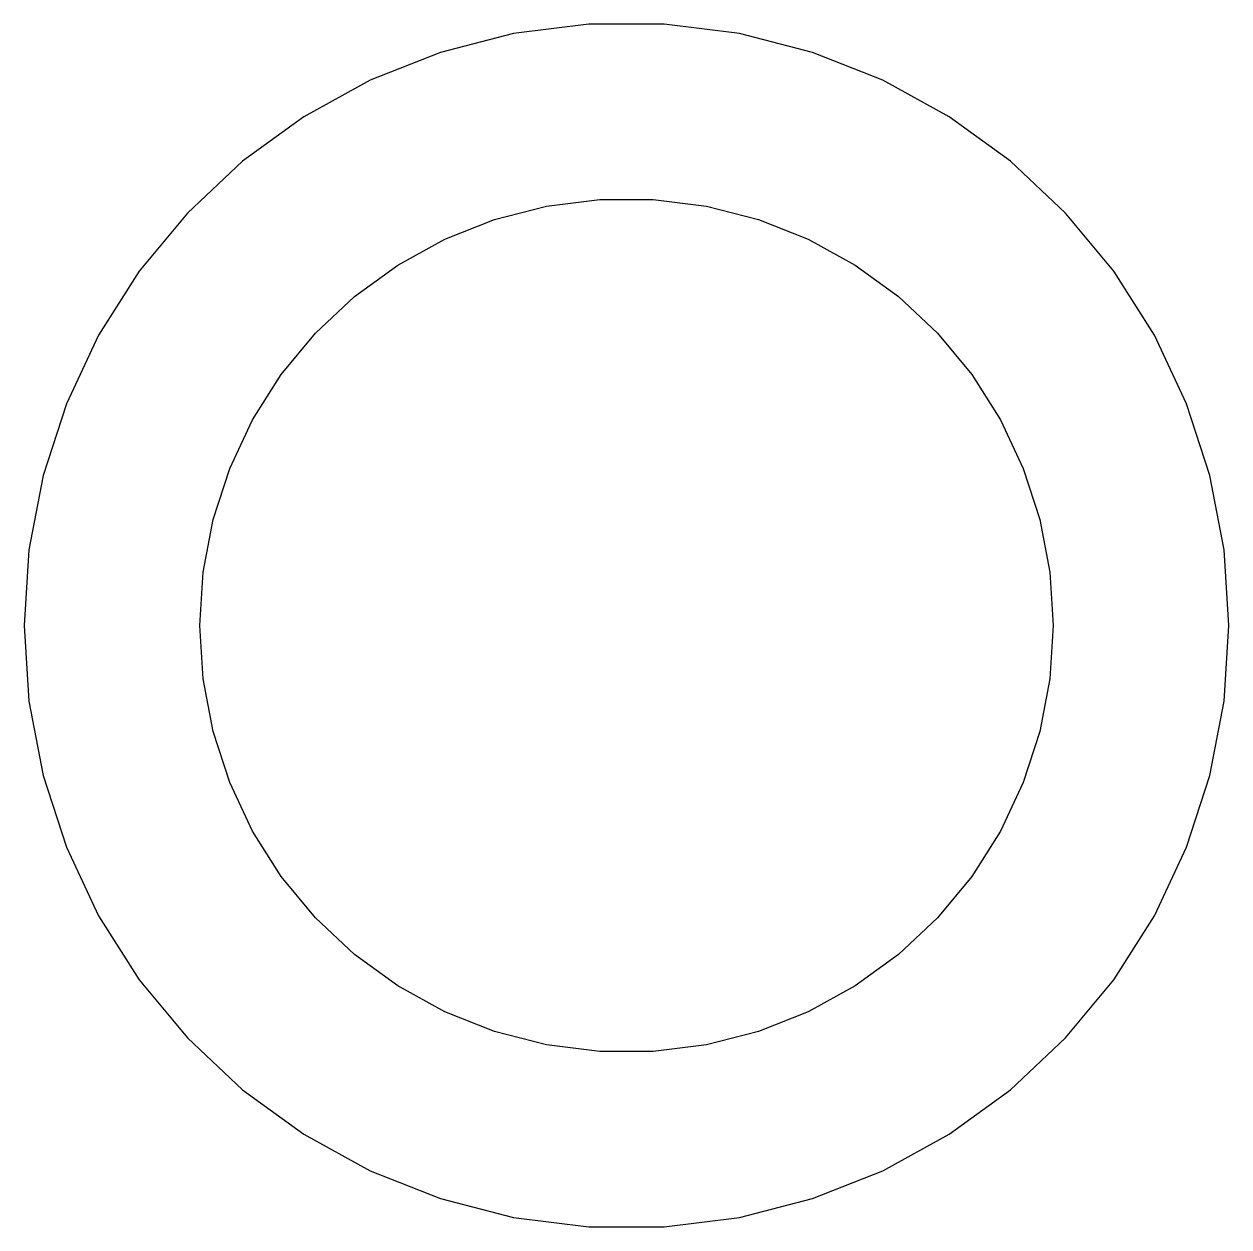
# Model space of a CAD drawing. Header units: metres. Extents: x -12 to 12, y -12 to 12.
import ezdxf

# ---------------------------------------------------------------- set-up
doc = ezdxf.new("R2010")
doc.units = ezdxf.units.M

msp = doc.modelspace()

# ---------------------------------------------------------------- linework, layer by layer
for p, q in [((-2.24857, 11.7874), (-3.70819, 11.4127)), ((-0.753479, 11.9763), (-2.24857, 11.7874)), ((0.753479, 11.9763), (-0.753479, 11.9763)), ((2.24857, 11.7874), (0.753479, 11.9763)), ((3.70819, 11.4127), (2.24857, 11.7874)), ((-3.70819, 11.4127), (-5.10934, 10.8579)), ((5.10934, 10.8579), (3.70819, 11.4127)), ((-5.10934, 10.8579), (-6.42992, 10.1319)), ((6.42992, 10.1319), (5.10934, 10.8579)), ((-6.42992, 10.1319), (-7.64908, 9.24615)), ((7.64908, 9.24615), (6.42992, 10.1319)), ((-7.64908, 9.24615), (-8.74762, 8.21455)), ((8.74762, 8.21455), (7.64908, 9.24615)), ((-1.59273, 8.34944), (-0.533707, 8.48322)), ((-0.533707, 8.48322), (0.533707, 8.48322)), ((0.533707, 8.48322), (1.59273, 8.34944)), ((-8.74762, 8.21455), (-9.70819, 7.05342)), ((-2.62663, 8.08397), (-1.59273, 8.34944)), ((1.59273, 8.34944), (2.62663, 8.08397)), ((9.70819, 7.05342), (8.74762, 8.21455)), ((-3.61911, 7.69102), (-2.62663, 8.08397)), ((2.62663, 8.08397), (3.61911, 7.69102)), ((-4.55452, 7.17677), (-3.61911, 7.69102)), ((3.61911, 7.69102), (4.55452, 7.17677)), ((-9.70819, 7.05342), (-10.5157, 5.78104)), ((-5.41809, 6.54936), (-4.55452, 7.17677)), ((4.55452, 7.17677), (5.41809, 6.54936)), ((10.5157, 5.78104), (9.70819, 7.05342)), ((-6.19623, 5.81865), (-5.41809, 6.54936)), ((5.41809, 6.54936), (6.19623, 5.81865)), ((-10.5157, 5.78104), (-11.1573, 4.41748)), ((-6.87663, 4.99617), (-6.19623, 5.81865)), ((6.19623, 5.81865), (6.87663, 4.99617)), ((11.1573, 4.41748), (10.5157, 5.78104)), ((-7.44859, 4.09489), (-6.87663, 4.99617)), ((6.87663, 4.99617), (7.44859, 4.09489)), ((-11.1573, 4.41748), (-11.623, 2.98427)), ((11.623, 2.98427), (11.1573, 4.41748)), ((-7.90309, 3.12904), (-7.44859, 4.09489)), ((7.44859, 4.09489), (7.90309, 3.12904)), ((-8.23296, 2.11386), (-7.90309, 3.12904)), ((7.90309, 3.12904), (8.23296, 2.11386)), ((-11.623, 2.98427), (-11.9054, 1.504)), ((11.9054, 1.504), (11.623, 2.98427)), ((-8.43297, 1.06532), (-8.23296, 2.11386)), ((8.23296, 2.11386), (8.43297, 1.06532)), ((-11.9054, 1.504), (-12, 0)), ((12, 0), (11.9054, 1.504)), ((-8.5, 0), (-8.43297, 1.06532)), ((8.43297, 1.06532), (8.5, 0)), ((-12, 0), (-11.9054, -1.504)), ((-8.43297, -1.06532), (-8.5, 0)), ((8.5, 0), (8.43297, -1.06532)), ((11.9054, -1.504), (12, 0)), ((-8.23296, -2.11386), (-8.43297, -1.06532)), ((8.43297, -1.06532), (8.23296, -2.11386)), ((-11.9054, -1.504), (-11.623, -2.98427)), ((11.623, -2.98427), (11.9054, -1.504)), ((-7.90309, -3.12904), (-8.23296, -2.11386)), ((8.23296, -2.11386), (7.90309, -3.12904)), ((-11.623, -2.98427), (-11.1573, -4.41748)), ((11.1573, -4.41748), (11.623, -2.98427)), ((-7.44859, -4.09489), (-7.90309, -3.12904)), ((7.90309, -3.12904), (7.44859, -4.09489)), ((-6.87663, -4.99617), (-7.44859, -4.09489)), ((7.44859, -4.09489), (6.87663, -4.99617)), ((-11.1573, -4.41748), (-10.5157, -5.78104)), ((10.5157, -5.78104), (11.1573, -4.41748)), ((-6.19623, -5.81865), (-6.87663, -4.99617)), ((6.87663, -4.99617), (6.19623, -5.81865)), ((-10.5157, -5.78104), (-9.70819, -7.05342)), ((-5.41809, -6.54936), (-6.19623, -5.81865)), ((6.19623, -5.81865), (5.41809, -6.54936)), ((9.70819, -7.05342), (10.5157, -5.78104)), ((-4.55452, -7.17677), (-5.41809, -6.54936)), ((5.41809, -6.54936), (4.55452, -7.17677)), ((-9.70819, -7.05342), (-8.74762, -8.21455)), ((-3.61911, -7.69102), (-4.55452, -7.17677)), ((4.55452, -7.17677), (3.61911, -7.69102)), ((8.74762, -8.21455), (9.70819, -7.05342)), ((-2.62663, -8.08397), (-3.61911, -7.69102)), ((3.61911, -7.69102), (2.62663, -8.08397)), ((-1.59273, -8.34944), (-2.62663, -8.08397)), ((2.62663, -8.08397), (1.59273, -8.34944)), ((-8.74762, -8.21455), (-7.64908, -9.24615)), ((-0.533707, -8.48322), (-1.59273, -8.34944)), ((1.59273, -8.34944), (0.533707, -8.48322)), ((7.64908, -9.24615), (8.74762, -8.21455)), ((0.533707, -8.48322), (-0.533707, -8.48322)), ((-7.64908, -9.24615), (-6.42992, -10.1319)), ((6.42992, -10.1319), (7.64908, -9.24615)), ((-6.42992, -10.1319), (-5.10934, -10.8579)), ((5.10934, -10.8579), (6.42992, -10.1319)), ((-5.10934, -10.8579), (-3.70819, -11.4127)), ((3.70819, -11.4127), (5.10934, -10.8579)), ((-3.70819, -11.4127), (-2.24857, -11.7874)), ((2.24857, -11.7874), (3.70819, -11.4127)), ((-2.24857, -11.7874), (-0.753479, -11.9763)), ((-0.753479, -11.9763), (0.753479, -11.9763)), ((0.753479, -11.9763), (2.24857, -11.7874))]:
    msp.add_line(p, q)

doc.saveas('drawing.dxf')
